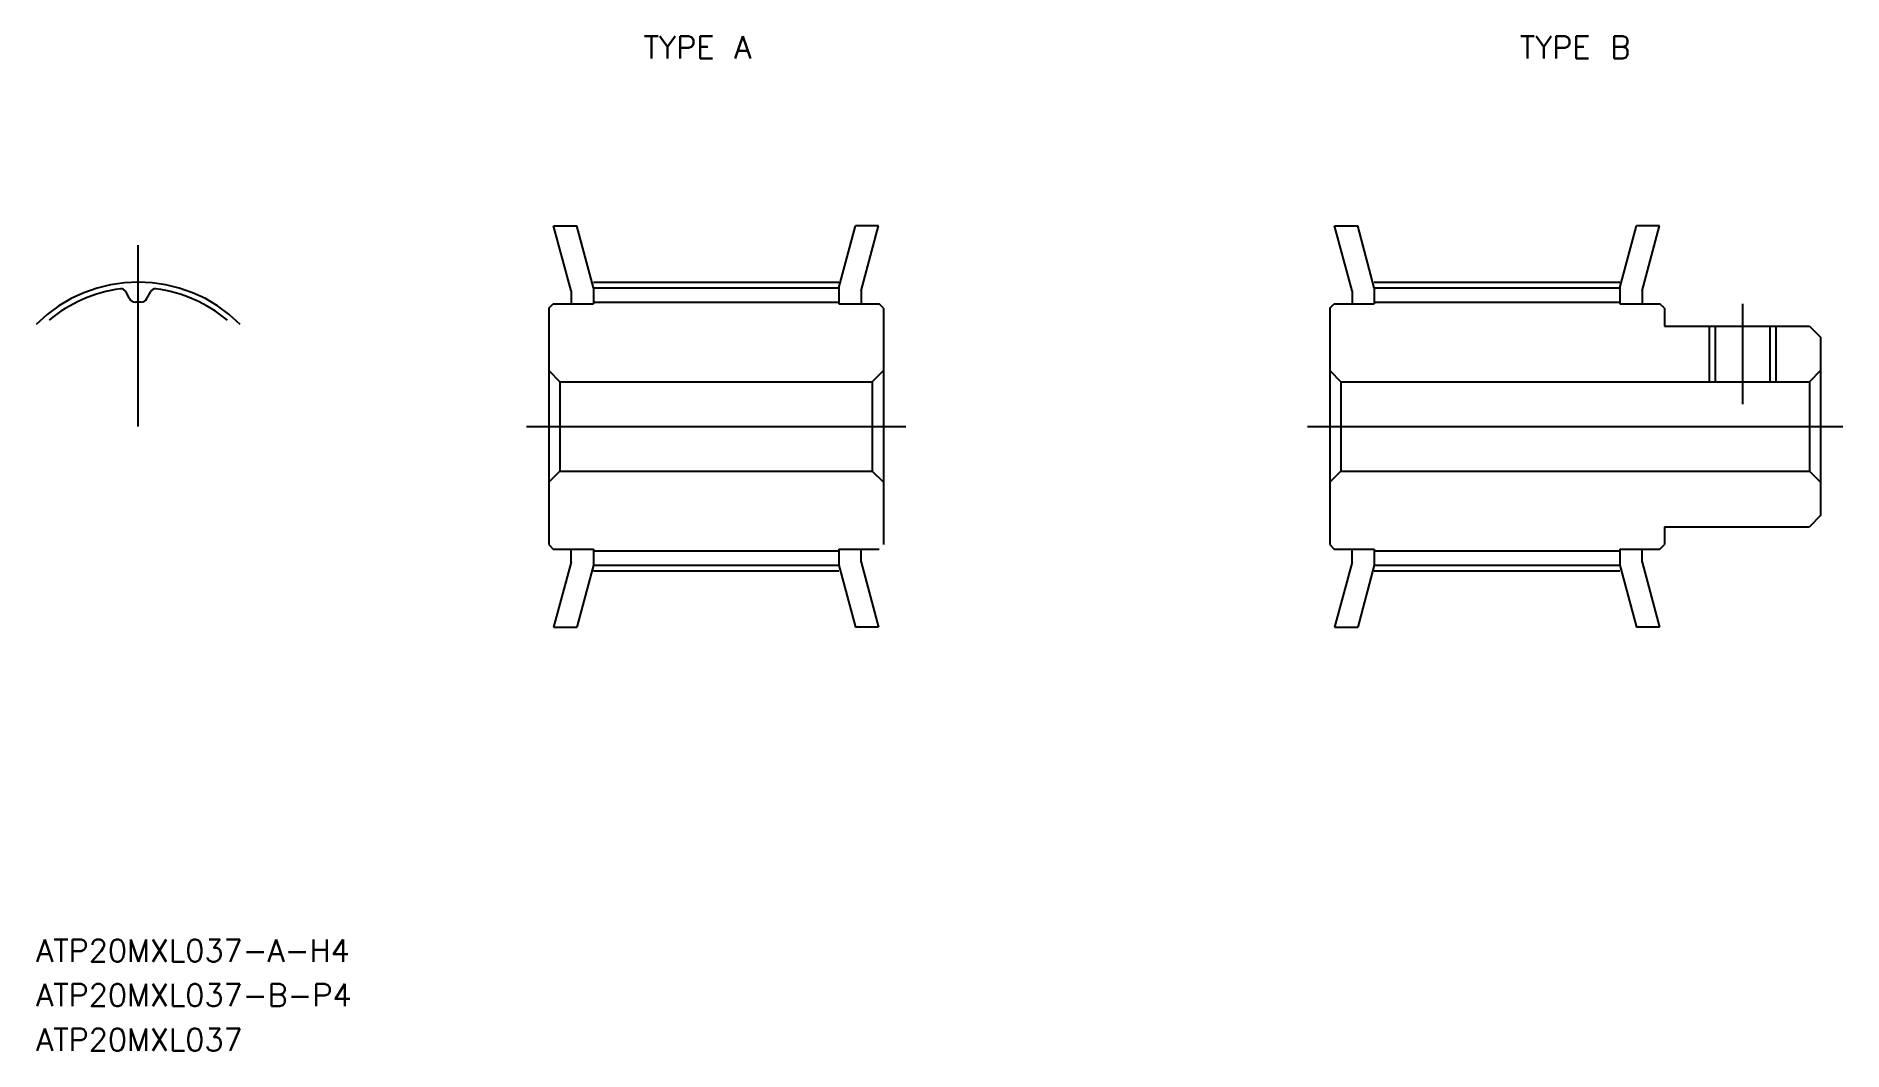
# Model space of a CAD drawing. Extents: x 9.7 to 90.7, y 2.4 to 47.9.
import ezdxf
from ezdxf.enums import TextEntityAlignment as Align

# ---------------------------------------------------------------- set-up
doc = ezdxf.new("R2010")
doc.units = 0
doc.linetypes.add('CENTER', pattern=[50.8, 31.75, -6.35, 6.35, -6.35])
doc.linetypes.add('DASHED', pattern=[19.05, 12.7, -6.35])
doc.layers.get('0').update_dxf_attribs({"linetype": 'CONTINUOUS'})
doc.layers.add('CENTER', color=1, linetype='CENTER')
doc.styles.add('MISUMI', font='txt.shx')

msp = doc.modelspace()

# ---------------------------------------------------------------- linework, layer by layer
at = {"color": 7, "linetype": 'CONTINUOUS'}
for p, q in [((33.655, 36.5), (32.873, 39.416)), ((32.873, 39.416), (33.909, 39.416)), ((34.655, 36.631), (33.909, 39.416)), ((45.655, 36.631), (46.401, 39.416)), ((47.436, 39.416), (46.401, 39.416)), ((46.655, 36.5), (47.436, 39.416)), ((68.655, 36.5), (67.873, 39.416)), ((67.873, 39.416), (68.909, 39.416)), ((69.655, 36.631), (68.909, 39.416)), ((80.655, 36.631), (81.401, 39.416)), ((82.436, 39.416), (81.401, 39.416)), ((81.655, 36.5), (82.436, 39.416)), ((13.859, 36.149), (13.694, 36.461)), ((14.646, 36.149), (14.812, 36.461)), ((33.655, 36.5), (33.655, 35.916)), ((34.655, 36.631), (45.655, 36.631)), ((34.655, 36.631), (34.655, 35.916)), ((45.655, 36.631), (45.655, 35.916)), ((46.655, 36.5), (46.655, 35.916)), ((68.655, 36.5), (68.655, 35.916)), ((69.655, 36.631), (80.655, 36.631)), ((69.655, 36.631), (69.655, 35.916)), ((80.655, 36.631), (80.655, 35.916)), ((81.655, 36.5), (81.655, 35.916)), ((32.655, 35.716), (32.855, 35.916)), ((32.655, 35.716), (32.655, 25.116)), ((32.855, 35.916), (34.655, 35.916)), ((34.655, 35.991), (45.655, 35.991)), ((45.655, 35.916), (47.455, 35.916)), ((47.655, 35.716), (47.455, 35.916)), ((47.655, 35.716), (47.655, 25.116)), ((67.655, 35.716), (67.855, 35.916)), ((67.655, 35.716), (67.655, 25.116)), ((67.855, 35.916), (69.655, 35.916)), ((69.655, 35.991), (80.655, 35.991)), ((80.655, 35.916), (82.455, 35.916)), ((82.655, 35.716), (82.455, 35.916)), ((82.655, 35.716), (82.655, 34.916)), ((82.655, 34.916), (89.155, 34.916)), ((89.155, 34.916), (89.655, 34.416)), ((89.655, 34.416), (89.655, 26.416)), ((32.655, 33.066), (32.655, 33.066)), ((32.655, 32.916), (33.155, 32.416)), ((33.155, 32.416), (47.155, 32.416)), ((33.155, 32.416), (33.155, 28.416)), ((47.655, 32.916), (47.155, 32.416)), ((47.155, 32.416), (47.155, 28.416)), ((47.655, 33.066), (47.655, 33.066)), ((67.655, 33.066), (67.655, 33.066)), ((67.655, 32.916), (68.155, 32.416)), ((68.155, 32.416), (89.155, 32.416)), ((68.155, 32.416), (68.155, 28.416)), ((89.655, 32.916), (89.155, 32.416)), ((89.155, 32.416), (89.155, 28.416)), ((32.655, 30.416), (32.655, 30.416)), ((47.655, 30.416), (47.655, 30.416)), ((67.655, 30.416), (67.655, 30.416)), ((32.655, 27.916), (33.155, 28.416)), ((33.155, 28.416), (47.155, 28.416)), ((47.655, 27.916), (47.155, 28.416)), ((67.655, 27.916), (68.155, 28.416)), ((68.155, 28.416), (89.155, 28.416)), ((89.655, 27.916), (89.155, 28.416)), ((82.655, 25.916), (89.155, 25.916)), ((82.655, 25.916), (82.655, 25.116)), ((89.655, 26.416), (89.155, 25.916)), ((32.655, 25.116), (32.855, 24.916)), ((67.655, 25.116), (67.855, 24.916)), ((82.455, 24.916), (82.655, 25.116)), ((32.855, 24.916), (34.655, 24.916)), ((33.655, 24.333), (32.873, 21.416)), ((33.655, 24.333), (33.655, 24.916)), ((34.655, 24.916), (34.655, 24.201)), ((34.655, 24.841), (45.655, 24.841)), ((45.655, 24.916), (47.455, 24.916)), ((45.655, 24.916), (45.655, 24.201)), ((46.655, 24.333), (46.655, 24.916)), ((46.655, 24.333), (47.436, 21.416)), ((67.855, 24.916), (69.655, 24.916)), ((68.655, 24.333), (67.873, 21.416)), ((68.655, 24.333), (68.655, 24.916)), ((69.655, 24.916), (69.655, 24.201)), ((69.655, 24.841), (80.655, 24.841)), ((80.655, 24.916), (82.455, 24.916)), ((80.655, 24.916), (80.655, 24.201)), ((81.655, 24.333), (81.655, 24.916)), ((81.655, 24.333), (82.436, 21.416)), ((34.655, 24.201), (33.909, 21.416)), ((34.655, 24.201), (45.655, 24.201)), ((45.655, 24.201), (46.401, 21.416)), ((69.655, 24.201), (68.909, 21.416)), ((69.655, 24.201), (80.655, 24.201)), ((80.655, 24.201), (81.401, 21.416)), ((32.873, 21.416), (33.909, 21.416)), ((47.436, 21.416), (46.401, 21.416)), ((67.873, 21.416), (68.909, 21.416)), ((82.436, 21.416), (81.401, 21.416))]:
    msp.add_line(p, q, dxfattribs=at)
at = {"color": 3, "linetype": 'DASHED'}
for p, q in [((84.655, 34.916), (84.655, 32.416)), ((84.93, 34.916), (84.93, 32.416)), ((87.38, 34.916), (87.38, 32.416)), ((87.655, 34.916), (87.655, 32.416))]:
    msp.add_line(p, q, dxfattribs=at)
at = {"color": 7, "linetype": 'CONTINUOUS'}
for centre, radius, start, end in [((14.253, 30.416), 6.215, 97.31496, 130), ((13.491, 36.353), 0.23, 28, 97.31496), ((15.015, 36.353), 0.23, 82.68504, 152), ((14.253, 30.416), 6.215, 50, 82.68504), ((14.124, 36.29), 0.3, 208, 271.25266), ((14.253, 30.416), 5.575, 88.74734, 91.25266), ((14.381, 36.29), 0.3, 268.74734, 332)]:
    msp.add_arc(centre, radius, start, end, dxfattribs=at)
at = {"layer": 'CENTER', "color": 1, "linetype": 'CENTER'}
for p, q in [((14.253, 30.416), (14.253, 38.537)), ((34.655, 36.886), (45.655, 36.886)), ((69.655, 36.886), (80.655, 36.886)), ((86.155, 35.916), (86.155, 31.416)), ((31.655, 30.416), (48.655, 30.416)), ((66.655, 30.416), (90.655, 30.416)), ((34.655, 23.946), (45.655, 23.946)), ((69.655, 23.946), (80.655, 23.946))]:
    msp.add_line(p, q, dxfattribs=at)
msp.add_arc((14.253, 30.416), 6.47, 45, 135, dxfattribs=at)

# ---------------------------------------------------------------- texts
at = {"color": 7, "linetype": 'CONTINUOUS', "style": 'MISUMI'}
for s, p in [('TYPE A', (39.326, 47.416)), ('TYPE B', (78.655, 47.416))]:
    msp.add_text(s, height=1, dxfattribs=at).set_placement(p, align=Align.MIDDLE_CENTER)
for s, p in [('ATP20MXL037-A-H4', (9.678, 6.416)), ('ATP20MXL037-B-P4', (9.678, 4.416)), ('ATP20MXL037', (9.678, 2.416))]:
    msp.add_text(s, height=1, dxfattribs=at).set_placement(p)

doc.saveas('drawing.dxf')
